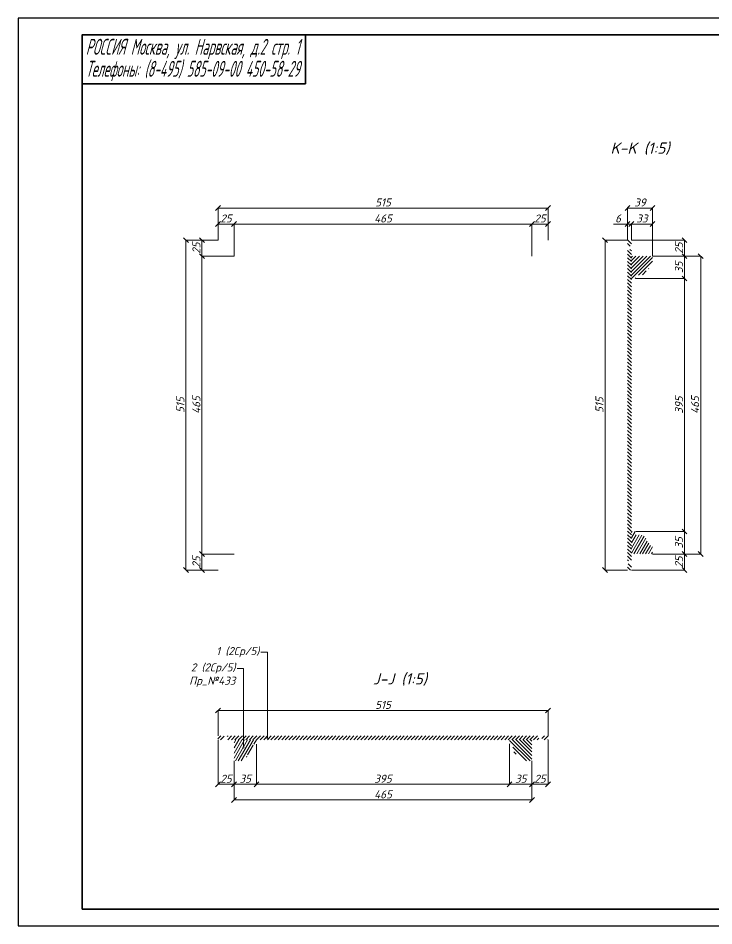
# Paper-space layout 'кессон' of a CAD drawing. Header units: millimetres. Extents: x -27 to 383, y -1179 to -896.
# Drawn here: x -26.8 to 190.3, y -1179 to -895.7 of the extents above; entities that cross this region are included whole.
import ezdxf
from ezdxf import colors
from ezdxf.entities.mleader import LeaderData, LeaderLine
from ezdxf.enums import TextEntityAlignment as Align
from ezdxf.math import Vec2, Vec3

# ---------------------------------------------------------------- set-up
doc = ezdxf.new("R2010")
doc.units = ezdxf.units.MM
for name, color, linetype, lineweight in [('MD_Аннотация', 1, 'Continuous', 9), ('MD_Штриховка', 5, 'Continuous', 9), ('служебный слой ОБОЗНАЧЕНИЯ', 4, 'Continuous', 9), ('служебный слой РАЗМЕРЫ', 4, 'Continuous', 9)]:
    doc.layers.add(name, color=color, linetype=linetype, lineweight=lineweight)
doc.layers.add('служебный слой ШТАМП', color=4, linetype='Continuous')
doc.styles.add('ЕСКД', font='isocpeur.ttf', dxfattribs={"oblique": 15})
doc.dimstyles.new('ЕСКД', dxfattribs={"dimtxt": 2.5, "dimasz": 1.5, "dimexe": 0.05, "dimexo": 0, "dimgap": 0.5, "dimtad": 1, "dimdec": 1, "dimzin": 9, "dimtxsty": 'ЕСКД', "dimblk": 'OBLIQUE', "dimcen": -0.05, "dimclrd": 256, "dimclre": 256, "dimclrt": 256, "dimadec": 1, "dimazin": 0, "dimtfac": 1, "dimtdec": 1, "dimtmove": 0, "dimatfit": 3, "dimldrblk": 'DOTSMALL', "dimfxl": 1, "dimlwd": -1, "dimlwe": -1, "dimarcsym": 0})

# ---------------------------------------------------------------- blocks, each defined once
blk = doc.blocks.new('_OBLIQUE')
at = {"color": 0, "linetype": 'ByBlock'}
blk.add_line((-0.5, -0.5), (0.5, 0.5), dxfattribs=at)
blk = doc.blocks.new('*D145')
at = {"layer": 'Defpoints', "color": 0, "transparency": 16777216}
for p in [(30.58, -1062.97), (40.58, -1062.97), (35.58, -1067.97)]:
    blk.add_point(p, dxfattribs=at)
at = {"layer": 'служебный слой РАЗМЕРЫ', "transparency": 16777216}
for p, q in [((40.58, -1062.97), (30.53, -1062.97)), ((30.58, -1067.97), (30.58, -1062.97)), ((35.58, -1067.97), (30.53, -1067.97))]:
    blk.add_line(p, q, dxfattribs=at)
at = {"layer": 'служебный слой РАЗМЕРЫ', "transparency": 16777216, "xscale": 1.5, "yscale": 1.5, "zscale": 1.5}
for p, rotation in [((30.58, -1062.97), 90), ((30.58, -1067.97), 270)]:
    blk.add_blockref('_OBLIQUE', p, dxfattribs=dict(at, rotation=rotation))
at = {"layer": 'служебный слой РАЗМЕРЫ', "transparency": 16777216, "insert": (28.83, -1065.47), "char_height": 2.5, "attachment_point": 5, "rotation": 90, "style": 'ЕСКД'}
blk.add_mtext('25', dxfattribs=at)
blk = doc.blocks.new('_DotSmall')
at = {"color": 0, "linetype": 'ByBlock', "lineweight": -3, "const_width": 0.5}
blk.add_lwpolyline([(-0.0625, 0, 1), (0.0625, 0, 1)], format="xyb", close=True, dxfattribs=at)
blk = doc.blocks.new('*D146')
at = {"layer": 'Defpoints', "color": 0, "transparency": 16777216}
for p in [(30.58, -969.97), (40.58, -969.97), (40.58, -1062.97)]:
    blk.add_point(p, dxfattribs=at)
at = {"layer": 'служебный слой РАЗМЕРЫ', "transparency": 16777216}
for p, q in [((40.58, -969.97), (30.53, -969.97)), ((30.58, -1062.97), (30.58, -969.97)), ((40.58, -1062.97), (30.53, -1062.97))]:
    blk.add_line(p, q, dxfattribs=at)
at = {"layer": 'служебный слой РАЗМЕРЫ', "transparency": 16777216, "xscale": 1.5, "yscale": 1.5, "zscale": 1.5}
for p, rotation in [((30.58, -969.97), 90), ((30.58, -1062.97), 270)]:
    blk.add_blockref('_OBLIQUE', p, dxfattribs=dict(at, rotation=rotation))
at = {"layer": 'служебный слой РАЗМЕРЫ', "transparency": 16777216, "insert": (28.83, -1016.47), "char_height": 2.5, "attachment_point": 5, "rotation": 90, "style": 'ЕСКД'}
blk.add_mtext('465', dxfattribs=at)
blk = doc.blocks.new('*D147')
at = {"layer": 'Defpoints', "color": 0, "transparency": 16777216}
for p in [(30.58, -964.97), (35.58, -964.97), (40.58, -969.97)]:
    blk.add_point(p, dxfattribs=at)
at = {"layer": 'служебный слой РАЗМЕРЫ', "transparency": 16777216}
for p, q in [((35.58, -964.97), (30.53, -964.97)), ((30.58, -969.97), (30.58, -964.97)), ((40.58, -969.97), (30.53, -969.97))]:
    blk.add_line(p, q, dxfattribs=at)
at = {"layer": 'служебный слой РАЗМЕРЫ', "transparency": 16777216, "xscale": 1.5, "yscale": 1.5, "zscale": 1.5}
for p, rotation in [((30.58, -964.97), 90), ((30.58, -969.97), 270)]:
    blk.add_blockref('_OBLIQUE', p, dxfattribs=dict(at, rotation=rotation))
at = {"layer": 'служебный слой РАЗМЕРЫ', "transparency": 16777216, "insert": (28.83, -967.47), "char_height": 2.5, "attachment_point": 5, "rotation": 90, "style": 'ЕСКД'}
blk.add_mtext('25', dxfattribs=at)
blk = doc.blocks.new('*D148')
at = {"layer": 'Defpoints', "color": 0, "transparency": 16777216}
for p in [(40.58, -959.97), (35.58, -964.97), (40.58, -969.97)]:
    blk.add_point(p, dxfattribs=at)
at = {"layer": 'служебный слой РАЗМЕРЫ', "transparency": 16777216}
for p, q in [((35.58, -964.97), (35.58, -959.92)), ((35.58, -959.97), (40.58, -959.97)), ((40.58, -969.97), (40.58, -959.92))]:
    blk.add_line(p, q, dxfattribs=at)
at = {"layer": 'служебный слой РАЗМЕРЫ', "transparency": 16777216, "xscale": 1.5, "yscale": 1.5, "zscale": 1.5, "rotation": 180}
blk.add_blockref('_OBLIQUE', (35.58, -959.97), dxfattribs=at)
at = {"layer": 'служебный слой РАЗМЕРЫ', "transparency": 16777216, "xscale": 1.5, "yscale": 1.5, "zscale": 1.5}
blk.add_blockref('_OBLIQUE', (40.58, -959.97), dxfattribs=at)
at = {"layer": 'служебный слой РАЗМЕРЫ', "transparency": 16777216, "insert": (38.08, -958.22), "char_height": 2.5, "attachment_point": 5, "style": 'ЕСКД'}
blk.add_mtext('25', dxfattribs=at)
blk = doc.blocks.new('*D149')
at = {"layer": 'Defpoints', "color": 0, "transparency": 16777216}
for p in [(133.58, -959.97), (40.58, -969.97), (133.58, -969.97)]:
    blk.add_point(p, dxfattribs=at)
at = {"layer": 'служебный слой РАЗМЕРЫ', "transparency": 16777216}
for p, q in [((40.58, -969.97), (40.58, -959.92)), ((40.58, -959.97), (133.58, -959.97)), ((133.58, -969.97), (133.58, -959.92))]:
    blk.add_line(p, q, dxfattribs=at)
at = {"layer": 'служебный слой РАЗМЕРЫ', "transparency": 16777216, "xscale": 1.5, "yscale": 1.5, "zscale": 1.5, "rotation": 180}
blk.add_blockref('_OBLIQUE', (40.58, -959.97), dxfattribs=at)
at = {"layer": 'служебный слой РАЗМЕРЫ', "transparency": 16777216, "xscale": 1.5, "yscale": 1.5, "zscale": 1.5}
blk.add_blockref('_OBLIQUE', (133.58, -959.97), dxfattribs=at)
at = {"layer": 'служебный слой РАЗМЕРЫ', "transparency": 16777216, "insert": (87.08, -958.22), "char_height": 2.5, "attachment_point": 5, "style": 'ЕСКД'}
blk.add_mtext('465', dxfattribs=at)
blk = doc.blocks.new('*D150')
at = {"layer": 'Defpoints', "color": 0, "transparency": 16777216}
for p in [(138.58, -954.97), (35.58, -964.97), (138.58, -964.97)]:
    blk.add_point(p, dxfattribs=at)
at = {"layer": 'служебный слой РАЗМЕРЫ', "transparency": 16777216}
for p, q in [((35.58, -964.97), (35.58, -954.92)), ((35.58, -954.97), (138.58, -954.97)), ((138.58, -964.97), (138.58, -954.92))]:
    blk.add_line(p, q, dxfattribs=at)
at = {"layer": 'служебный слой РАЗМЕРЫ', "transparency": 16777216, "xscale": 1.5, "yscale": 1.5, "zscale": 1.5, "rotation": 180}
blk.add_blockref('_OBLIQUE', (35.58, -954.97), dxfattribs=at)
at = {"layer": 'служебный слой РАЗМЕРЫ', "transparency": 16777216, "xscale": 1.5, "yscale": 1.5, "zscale": 1.5}
blk.add_blockref('_OBLIQUE', (138.58, -954.97), dxfattribs=at)
at = {"layer": 'служебный слой РАЗМЕРЫ', "transparency": 16777216, "insert": (87.08, -953.22), "char_height": 2.5, "attachment_point": 5, "style": 'ЕСКД'}
blk.add_mtext('515', dxfattribs=at)
blk = doc.blocks.new('*D151')
at = {"layer": 'Defpoints', "color": 0, "transparency": 16777216}
for p in [(138.58, -959.97), (138.58, -964.97), (133.58, -969.97)]:
    blk.add_point(p, dxfattribs=at)
at = {"layer": 'служебный слой РАЗМЕРЫ', "transparency": 16777216}
for p, q in [((133.58, -969.97), (133.58, -959.92)), ((133.58, -959.97), (138.58, -959.97)), ((138.58, -964.97), (138.58, -959.92))]:
    blk.add_line(p, q, dxfattribs=at)
at = {"layer": 'служебный слой РАЗМЕРЫ', "transparency": 16777216, "xscale": 1.5, "yscale": 1.5, "zscale": 1.5, "rotation": 180}
blk.add_blockref('_OBLIQUE', (133.58, -959.97), dxfattribs=at)
at = {"layer": 'служебный слой РАЗМЕРЫ', "transparency": 16777216, "xscale": 1.5, "yscale": 1.5, "zscale": 1.5}
blk.add_blockref('_OBLIQUE', (138.58, -959.97), dxfattribs=at)
at = {"layer": 'служебный слой РАЗМЕРЫ', "transparency": 16777216, "insert": (136.08, -958.22), "char_height": 2.5, "attachment_point": 5, "style": 'ЕСКД'}
blk.add_mtext('25', dxfattribs=at)
blk = doc.blocks.new('*D152')
at = {"layer": 'Defpoints', "color": 0, "transparency": 16777216}
for p in [(35.58, -964.97), (25.58, -1067.97), (35.58, -1067.97)]:
    blk.add_point(p, dxfattribs=at)
at = {"layer": 'служебный слой РАЗМЕРЫ', "transparency": 16777216}
for p, q in [((35.58, -964.97), (25.53, -964.97)), ((25.58, -964.97), (25.58, -1067.97)), ((35.58, -1067.97), (25.53, -1067.97))]:
    blk.add_line(p, q, dxfattribs=at)
at = {"layer": 'служебный слой РАЗМЕРЫ', "transparency": 16777216, "xscale": 1.5, "yscale": 1.5, "zscale": 1.5}
for p, rotation in [((25.58, -964.97), 90), ((25.58, -1067.97), 270)]:
    blk.add_blockref('_OBLIQUE', p, dxfattribs=dict(at, rotation=rotation))
at = {"layer": 'служебный слой РАЗМЕРЫ', "transparency": 16777216, "insert": (23.83, -1016.47), "char_height": 2.5, "attachment_point": 5, "rotation": 90, "style": 'ЕСКД'}
blk.add_mtext('515', dxfattribs=at)
blk = doc.blocks.new('*D153')
at = {"layer": 'Defpoints', "color": 0, "transparency": 16777216}
for p in [(163.4, -959.97), (163.4, -964.97), (164.6, -964.97)]:
    blk.add_point(p, dxfattribs=at)
at = {"layer": 'служебный слой РАЗМЕРЫ', "transparency": 16777216}
for p, q in [((163.4, -959.97), (158.98, -959.97)), ((163.4, -964.97), (163.4, -959.92)), ((164.6, -959.97), (163.4, -959.97)), ((164.6, -964.97), (164.6, -959.92))]:
    blk.add_line(p, q, dxfattribs=at)
at = {"layer": 'служебный слой РАЗМЕРЫ', "transparency": 16777216, "xscale": 1.5, "yscale": 1.5, "zscale": 1.5, "rotation": 180}
blk.add_blockref('_OBLIQUE', (163.4, -959.97), dxfattribs=at)
at = {"layer": 'служебный слой РАЗМЕРЫ', "transparency": 16777216, "xscale": 1.5, "yscale": 1.5, "zscale": 1.5}
blk.add_blockref('_OBLIQUE', (164.6, -959.97), dxfattribs=at)
at = {"layer": 'служебный слой РАЗМЕРЫ', "transparency": 16777216, "insert": (160.44, -958.22), "char_height": 2.5, "attachment_point": 5, "style": 'ЕСКД'}
blk.add_mtext('6', dxfattribs=at)
blk = doc.blocks.new('*D154')
at = {"layer": 'Defpoints', "color": 0, "transparency": 16777216}
for p in [(171.2, -959.97), (164.6, -964.97), (171.2, -969.97)]:
    blk.add_point(p, dxfattribs=at)
at = {"layer": 'служебный слой РАЗМЕРЫ', "transparency": 16777216}
for p, q in [((164.6, -964.97), (164.6, -959.92)), ((164.6, -959.97), (171.2, -959.97)), ((171.2, -969.97), (171.2, -959.92))]:
    blk.add_line(p, q, dxfattribs=at)
at = {"layer": 'служебный слой РАЗМЕРЫ', "transparency": 16777216, "xscale": 1.5, "yscale": 1.5, "zscale": 1.5, "rotation": 180}
blk.add_blockref('_OBLIQUE', (164.6, -959.97), dxfattribs=at)
at = {"layer": 'служебный слой РАЗМЕРЫ', "transparency": 16777216, "xscale": 1.5, "yscale": 1.5, "zscale": 1.5}
blk.add_blockref('_OBLIQUE', (171.2, -959.97), dxfattribs=at)
at = {"layer": 'служебный слой РАЗМЕРЫ', "transparency": 16777216, "insert": (167.9, -958.22), "char_height": 2.5, "attachment_point": 5, "style": 'ЕСКД'}
blk.add_mtext('33', dxfattribs=at)
blk = doc.blocks.new('*D155')
at = {"layer": 'Defpoints', "color": 0, "transparency": 16777216}
for p in [(171.2, -954.97), (163.4, -964.97), (171.2, -969.97)]:
    blk.add_point(p, dxfattribs=at)
at = {"layer": 'служебный слой РАЗМЕРЫ', "transparency": 16777216}
for p, q in [((163.4, -964.97), (163.4, -954.92)), ((163.4, -954.97), (171.2, -954.97)), ((171.2, -969.97), (171.2, -954.92))]:
    blk.add_line(p, q, dxfattribs=at)
at = {"layer": 'служебный слой РАЗМЕРЫ', "transparency": 16777216, "xscale": 1.5, "yscale": 1.5, "zscale": 1.5, "rotation": 180}
blk.add_blockref('_OBLIQUE', (163.4, -954.97), dxfattribs=at)
at = {"layer": 'служебный слой РАЗМЕРЫ', "transparency": 16777216, "xscale": 1.5, "yscale": 1.5, "zscale": 1.5}
blk.add_blockref('_OBLIQUE', (171.2, -954.97), dxfattribs=at)
at = {"layer": 'служебный слой РАЗМЕРЫ', "transparency": 16777216, "insert": (167.3, -953.22), "char_height": 2.5, "attachment_point": 5, "style": 'ЕСКД'}
blk.add_mtext('39', dxfattribs=at)
blk = doc.blocks.new('*D171')
at = {"layer": 'Defpoints', "color": 0, "transparency": 16777216}
for p in [(164.6, -964.97), (181.19, -964.97), (171.2, -969.97)]:
    blk.add_point(p, dxfattribs=at)
at = {"layer": 'служебный слой РАЗМЕРЫ', "transparency": 16777216}
for p, q in [((164.6, -964.97), (181.24, -964.97)), ((181.19, -969.97), (181.19, -964.97)), ((171.2, -969.97), (181.24, -969.97))]:
    blk.add_line(p, q, dxfattribs=at)
at = {"layer": 'служебный слой РАЗМЕРЫ', "transparency": 16777216, "xscale": 1.5, "yscale": 1.5, "zscale": 1.5}
for p, rotation in [((181.19, -964.97), 90), ((181.19, -969.97), 270)]:
    blk.add_blockref('_OBLIQUE', p, dxfattribs=dict(at, rotation=rotation))
at = {"layer": 'служебный слой РАЗМЕРЫ', "transparency": 16777216, "insert": (179.44, -967.47), "char_height": 2.5, "attachment_point": 5, "rotation": 90, "style": 'ЕСКД'}
blk.add_mtext('25', dxfattribs=at)
blk = doc.blocks.new('*D172')
at = {"layer": 'Defpoints', "color": 0, "transparency": 16777216}
for p in [(171.2, -969.97), (166, -976.97), (181.19, -976.97)]:
    blk.add_point(p, dxfattribs=at)
at = {"layer": 'служебный слой РАЗМЕРЫ', "transparency": 16777216}
for p, q in [((171.2, -969.97), (181.24, -969.97)), ((181.19, -969.97), (181.19, -976.97)), ((166, -976.97), (181.24, -976.97))]:
    blk.add_line(p, q, dxfattribs=at)
at = {"layer": 'служебный слой РАЗМЕРЫ', "transparency": 16777216, "xscale": 1.5, "yscale": 1.5, "zscale": 1.5}
for p, rotation in [((181.19, -969.97), 90), ((181.19, -976.97), 270)]:
    blk.add_blockref('_OBLIQUE', p, dxfattribs=dict(at, rotation=rotation))
at = {"layer": 'служебный слой РАЗМЕРЫ', "transparency": 16777216, "insert": (179.44, -973.47), "char_height": 2.5, "attachment_point": 5, "rotation": 90, "style": 'ЕСКД'}
blk.add_mtext('35', dxfattribs=at)
blk = doc.blocks.new('*D173')
at = {"layer": 'Defpoints', "color": 0, "transparency": 16777216}
for p in [(171.2, -1062.97), (181.19, -1062.97), (164.6, -1067.97)]:
    blk.add_point(p, dxfattribs=at)
at = {"layer": 'служебный слой РАЗМЕРЫ', "transparency": 16777216}
for p, q in [((171.2, -1062.97), (181.24, -1062.97)), ((181.19, -1067.97), (181.19, -1062.97)), ((164.6, -1067.97), (181.24, -1067.97))]:
    blk.add_line(p, q, dxfattribs=at)
at = {"layer": 'служебный слой РАЗМЕРЫ', "transparency": 16777216, "xscale": 1.5, "yscale": 1.5, "zscale": 1.5}
for p, rotation in [((181.19, -1062.97), 90), ((181.19, -1067.97), 270)]:
    blk.add_blockref('_OBLIQUE', p, dxfattribs=dict(at, rotation=rotation))
at = {"layer": 'служебный слой РАЗМЕРЫ', "transparency": 16777216, "insert": (179.44, -1065.47), "char_height": 2.5, "attachment_point": 5, "rotation": 90, "style": 'ЕСКД'}
blk.add_mtext('25', dxfattribs=at)
blk = doc.blocks.new('*D174')
at = {"layer": 'Defpoints', "color": 0, "transparency": 16777216}
for p in [(166, -1055.97), (181.19, -1055.97), (171.2, -1062.97)]:
    blk.add_point(p, dxfattribs=at)
at = {"layer": 'служебный слой РАЗМЕРЫ', "transparency": 16777216}
for p, q in [((166, -1055.97), (181.24, -1055.97)), ((181.19, -1062.97), (181.19, -1055.97)), ((171.2, -1062.97), (181.24, -1062.97))]:
    blk.add_line(p, q, dxfattribs=at)
at = {"layer": 'служебный слой РАЗМЕРЫ', "transparency": 16777216, "xscale": 1.5, "yscale": 1.5, "zscale": 1.5}
for p, rotation in [((181.19, -1055.97), 90), ((181.19, -1062.97), 270)]:
    blk.add_blockref('_OBLIQUE', p, dxfattribs=dict(at, rotation=rotation))
at = {"layer": 'служебный слой РАЗМЕРЫ', "transparency": 16777216, "insert": (179.44, -1059.47), "char_height": 2.5, "attachment_point": 5, "rotation": 90, "style": 'ЕСКД'}
blk.add_mtext('35', dxfattribs=at)
blk = doc.blocks.new('*D175')
at = {"layer": 'Defpoints', "color": 0, "transparency": 16777216}
for p in [(166, -976.97), (166, -1055.97), (181.19, -1055.97)]:
    blk.add_point(p, dxfattribs=at)
at = {"layer": 'служебный слой РАЗМЕРЫ', "transparency": 16777216}
for p, q in [((166, -976.97), (181.24, -976.97)), ((181.19, -976.97), (181.19, -1055.97)), ((166, -1055.97), (181.24, -1055.97))]:
    blk.add_line(p, q, dxfattribs=at)
at = {"layer": 'служебный слой РАЗМЕРЫ', "transparency": 16777216, "xscale": 1.5, "yscale": 1.5, "zscale": 1.5}
for p, rotation in [((181.19, -976.97), 90), ((181.19, -1055.97), 270)]:
    blk.add_blockref('_OBLIQUE', p, dxfattribs=dict(at, rotation=rotation))
at = {"layer": 'служебный слой РАЗМЕРЫ', "transparency": 16777216, "insert": (179.44, -1016.47), "char_height": 2.5, "attachment_point": 5, "rotation": 90, "style": 'ЕСКД'}
blk.add_mtext('395', dxfattribs=at)
blk = doc.blocks.new('*D176')
at = {"layer": 'Defpoints', "color": 0, "transparency": 16777216}
for p in [(163.4, -964.97), (156.37, -1067.97), (163.4, -1067.97)]:
    blk.add_point(p, dxfattribs=at)
at = {"layer": 'служебный слой РАЗМЕРЫ', "transparency": 16777216}
for p, q in [((163.4, -964.97), (156.32, -964.97)), ((156.37, -964.97), (156.37, -1067.97)), ((163.4, -1067.97), (156.32, -1067.97))]:
    blk.add_line(p, q, dxfattribs=at)
at = {"layer": 'служебный слой РАЗМЕРЫ', "transparency": 16777216, "xscale": 1.5, "yscale": 1.5, "zscale": 1.5}
for p, rotation in [((156.37, -964.97), 90), ((156.37, -1067.97), 270)]:
    blk.add_blockref('_OBLIQUE', p, dxfattribs=dict(at, rotation=rotation))
at = {"layer": 'служебный слой РАЗМЕРЫ', "transparency": 16777216, "insert": (154.62, -1016.47), "char_height": 2.5, "attachment_point": 5, "rotation": 90, "style": 'ЕСКД'}
blk.add_mtext('515', dxfattribs=at)
blk = doc.blocks.new('*D177')
at = {"layer": 'Defpoints', "color": 0, "transparency": 16777216}
for p in [(138.58, -1111.82), (35.58, -1119.74), (138.58, -1119.74)]:
    blk.add_point(p, dxfattribs=at)
at = {"layer": 'служебный слой РАЗМЕРЫ', "transparency": 16777216}
for p, q in [((35.58, -1119.74), (35.58, -1111.77)), ((35.58, -1111.82), (138.58, -1111.82)), ((138.58, -1119.74), (138.58, -1111.77))]:
    blk.add_line(p, q, dxfattribs=at)
at = {"layer": 'служебный слой РАЗМЕРЫ', "transparency": 16777216, "xscale": 1.5, "yscale": 1.5, "zscale": 1.5, "rotation": 180}
blk.add_blockref('_OBLIQUE', (35.58, -1111.82), dxfattribs=at)
at = {"layer": 'служебный слой РАЗМЕРЫ', "transparency": 16777216, "xscale": 1.5, "yscale": 1.5, "zscale": 1.5}
blk.add_blockref('_OBLIQUE', (138.58, -1111.82), dxfattribs=at)
at = {"layer": 'служебный слой РАЗМЕРЫ', "transparency": 16777216, "insert": (87.08, -1110.07), "char_height": 2.5, "attachment_point": 5, "style": 'ЕСКД'}
blk.add_mtext('515', dxfattribs=at)
blk = doc.blocks.new('*D178')
at = {"layer": 'Defpoints', "color": 0, "transparency": 16777216}
for p in [(35.58, -1120.94), (40.58, -1127.54), (35.58, -1134.87)]:
    blk.add_point(p, dxfattribs=at)
at = {"layer": 'служебный слой РАЗМЕРЫ', "transparency": 16777216}
for p, q in [((35.58, -1120.94), (35.58, -1134.92)), ((40.58, -1127.54), (40.58, -1134.92)), ((40.58, -1134.87), (35.58, -1134.87))]:
    blk.add_line(p, q, dxfattribs=at)
at = {"layer": 'служебный слой РАЗМЕРЫ', "transparency": 16777216, "xscale": 1.5, "yscale": 1.5, "zscale": 1.5, "rotation": 180}
blk.add_blockref('_OBLIQUE', (35.58, -1134.87), dxfattribs=at)
at = {"layer": 'служебный слой РАЗМЕРЫ', "transparency": 16777216, "xscale": 1.5, "yscale": 1.5, "zscale": 1.5}
blk.add_blockref('_OBLIQUE', (40.58, -1134.87), dxfattribs=at)
at = {"layer": 'служебный слой РАЗМЕРЫ', "transparency": 16777216, "insert": (38.08, -1133.12), "char_height": 2.5, "attachment_point": 5, "style": 'ЕСКД'}
blk.add_mtext('25', dxfattribs=at)
blk = doc.blocks.new('*D179')
at = {"layer": 'Defpoints', "color": 0, "transparency": 16777216}
for p in [(47.58, -1122.34), (40.58, -1127.54), (47.58, -1134.87)]:
    blk.add_point(p, dxfattribs=at)
at = {"layer": 'служебный слой РАЗМЕРЫ', "transparency": 16777216}
for p, q in [((47.58, -1122.34), (47.58, -1134.92)), ((40.58, -1127.54), (40.58, -1134.92)), ((40.58, -1134.87), (47.58, -1134.87))]:
    blk.add_line(p, q, dxfattribs=at)
at = {"layer": 'служебный слой РАЗМЕРЫ', "transparency": 16777216, "xscale": 1.5, "yscale": 1.5, "zscale": 1.5, "rotation": 180}
blk.add_blockref('_OBLIQUE', (40.58, -1134.87), dxfattribs=at)
at = {"layer": 'служебный слой РАЗМЕРЫ', "transparency": 16777216, "xscale": 1.5, "yscale": 1.5, "zscale": 1.5}
blk.add_blockref('_OBLIQUE', (47.58, -1134.87), dxfattribs=at)
at = {"layer": 'служебный слой РАЗМЕРЫ', "transparency": 16777216, "insert": (44.08, -1133.12), "char_height": 2.5, "attachment_point": 5, "style": 'ЕСКД'}
blk.add_mtext('35', dxfattribs=at)
blk = doc.blocks.new('*D180')
at = {"layer": 'Defpoints', "color": 0, "transparency": 16777216}
for p in [(47.58, -1122.34), (126.58, -1122.34), (126.58, -1134.87)]:
    blk.add_point(p, dxfattribs=at)
at = {"layer": 'служебный слой РАЗМЕРЫ', "transparency": 16777216}
for p, q in [((47.58, -1122.34), (47.58, -1134.92)), ((126.58, -1122.34), (126.58, -1134.92)), ((47.58, -1134.87), (126.58, -1134.87))]:
    blk.add_line(p, q, dxfattribs=at)
at = {"layer": 'служебный слой РАЗМЕРЫ', "transparency": 16777216, "xscale": 1.5, "yscale": 1.5, "zscale": 1.5, "rotation": 180}
blk.add_blockref('_OBLIQUE', (47.58, -1134.87), dxfattribs=at)
at = {"layer": 'служебный слой РАЗМЕРЫ', "transparency": 16777216, "xscale": 1.5, "yscale": 1.5, "zscale": 1.5}
blk.add_blockref('_OBLIQUE', (126.58, -1134.87), dxfattribs=at)
at = {"layer": 'служебный слой РАЗМЕРЫ', "transparency": 16777216, "insert": (87.08, -1133.12), "char_height": 2.5, "attachment_point": 5, "style": 'ЕСКД'}
blk.add_mtext('395', dxfattribs=at)
blk = doc.blocks.new('*D181')
at = {"layer": 'Defpoints', "color": 0, "transparency": 16777216}
for p in [(126.58, -1122.34), (133.58, -1127.54), (133.58, -1134.87)]:
    blk.add_point(p, dxfattribs=at)
at = {"layer": 'служебный слой РАЗМЕРЫ', "transparency": 16777216}
for p, q in [((126.58, -1122.34), (126.58, -1134.92)), ((133.58, -1127.54), (133.58, -1134.92)), ((126.58, -1134.87), (133.58, -1134.87))]:
    blk.add_line(p, q, dxfattribs=at)
at = {"layer": 'служебный слой РАЗМЕРЫ', "transparency": 16777216, "xscale": 1.5, "yscale": 1.5, "zscale": 1.5, "rotation": 180}
blk.add_blockref('_OBLIQUE', (126.58, -1134.87), dxfattribs=at)
at = {"layer": 'служебный слой РАЗМЕРЫ', "transparency": 16777216, "xscale": 1.5, "yscale": 1.5, "zscale": 1.5}
blk.add_blockref('_OBLIQUE', (133.58, -1134.87), dxfattribs=at)
at = {"layer": 'служебный слой РАЗМЕРЫ', "transparency": 16777216, "insert": (130.08, -1133.12), "char_height": 2.5, "attachment_point": 5, "style": 'ЕСКД'}
blk.add_mtext('35', dxfattribs=at)
blk = doc.blocks.new('*D182')
at = {"layer": 'Defpoints', "color": 0, "transparency": 16777216}
for p in [(138.58, -1120.94), (133.58, -1127.54), (138.58, -1134.87)]:
    blk.add_point(p, dxfattribs=at)
at = {"layer": 'служебный слой РАЗМЕРЫ', "transparency": 16777216}
for p, q in [((138.58, -1120.94), (138.58, -1134.92)), ((133.58, -1127.54), (133.58, -1134.92)), ((133.58, -1134.87), (138.58, -1134.87))]:
    blk.add_line(p, q, dxfattribs=at)
at = {"layer": 'служебный слой РАЗМЕРЫ', "transparency": 16777216, "xscale": 1.5, "yscale": 1.5, "zscale": 1.5, "rotation": 180}
blk.add_blockref('_OBLIQUE', (133.58, -1134.87), dxfattribs=at)
at = {"layer": 'служебный слой РАЗМЕРЫ', "transparency": 16777216, "xscale": 1.5, "yscale": 1.5, "zscale": 1.5}
blk.add_blockref('_OBLIQUE', (138.58, -1134.87), dxfattribs=at)
at = {"layer": 'служебный слой РАЗМЕРЫ', "transparency": 16777216, "insert": (136.08, -1133.12), "char_height": 2.5, "attachment_point": 5, "style": 'ЕСКД'}
blk.add_mtext('25', dxfattribs=at)
blk = doc.blocks.new('*D183')
at = {"layer": 'Defpoints', "color": 0, "transparency": 16777216}
for p in [(40.58, -1127.54), (133.58, -1127.54), (133.58, -1139.76)]:
    blk.add_point(p, dxfattribs=at)
at = {"layer": 'служебный слой РАЗМЕРЫ', "transparency": 16777216}
for p, q in [((40.58, -1127.54), (40.58, -1139.81)), ((133.58, -1127.54), (133.58, -1139.81)), ((40.58, -1139.76), (133.58, -1139.76))]:
    blk.add_line(p, q, dxfattribs=at)
at = {"layer": 'служебный слой РАЗМЕРЫ', "transparency": 16777216, "xscale": 1.5, "yscale": 1.5, "zscale": 1.5, "rotation": 180}
blk.add_blockref('_OBLIQUE', (40.58, -1139.76), dxfattribs=at)
at = {"layer": 'служебный слой РАЗМЕРЫ', "transparency": 16777216, "xscale": 1.5, "yscale": 1.5, "zscale": 1.5}
blk.add_blockref('_OBLIQUE', (133.58, -1139.76), dxfattribs=at)
at = {"layer": 'служебный слой РАЗМЕРЫ', "transparency": 16777216, "insert": (87.08, -1138.01), "char_height": 2.5, "attachment_point": 5, "style": 'ЕСКД'}
blk.add_mtext('465', dxfattribs=at)
blk = doc.blocks.new('*D184')
at = {"layer": 'Defpoints', "color": 0, "transparency": 16777216}
for p in [(171.2, -969.97), (171.2, -1062.97), (186.24, -1062.97)]:
    blk.add_point(p, dxfattribs=at)
at = {"layer": 'служебный слой РАЗМЕРЫ', "transparency": 16777216}
for p, q in [((171.2, -969.97), (186.29, -969.97)), ((186.24, -969.97), (186.24, -1062.97)), ((171.2, -1062.97), (186.29, -1062.97))]:
    blk.add_line(p, q, dxfattribs=at)
at = {"layer": 'служебный слой РАЗМЕРЫ', "transparency": 16777216, "xscale": 1.5, "yscale": 1.5, "zscale": 1.5}
for p, rotation in [((186.24, -969.97), 90), ((186.24, -1062.97), 270)]:
    blk.add_blockref('_OBLIQUE', p, dxfattribs=dict(at, rotation=rotation))
at = {"layer": 'служебный слой РАЗМЕРЫ', "transparency": 16777216, "insert": (184.49, -1016.47), "char_height": 2.5, "attachment_point": 5, "rotation": 90, "style": 'ЕСКД'}
blk.add_mtext('465', dxfattribs=at)

psp = doc.layouts.new('кессон')

# ---------------------------------------------------------------- hatches: boundary and pattern name
at = {"layer": 'MD_Штриховка'}
h = psp.add_hatch(dxfattribs=at)
h.set_pattern_fill('ANSI31', color=256, scale=0.25, angle=90, style=0)
h.paths.add_polyline_path([(163.405, -1067.968), (164.605, -1067.968), (164.605, -1066.068), (163.405, -1066.068)], flags=0)
h.paths.add_polyline_path([(163.405, -964.968), (163.405, -966.868), (164.605, -966.868), (164.605, -964.968)], flags=0)
h.paths.add_polyline_path([(163.405, -967.868), (163.405, -1065.068), (164.605, -1065.068), (164.605, -1062.968), (164.605, -1055.968), (164.605, -976.968), (164.605, -969.968), (164.605, -967.868)], flags=0)
h = psp.add_hatch(dxfattribs=at)
h.set_pattern_fill('ANSI31', color=256, scale=0.25, angle=-1.5e-76, style=0)
edge = h.paths.add_edge_path(flags=0)
edge.add_line((171.205, -972.468), (171.205, -969.968))
edge.add_line((171.205, -969.968), (164.605, -969.968))
edge.add_line((164.605, -969.968), (164.605, -976.968))
edge.add_line((164.605, -976.968), (166.005, -976.968))
edge.add_line((166.005, -976.968), (166.005, -975.968))
edge.add_line((166.005, -975.968), (167.205, -975.968))
edge.add_ellipse((167.206, -973.759), major_axis=(-0.001, -2.209), ratio=1, start_angle=0, end_angle=84.60905)
edge.add_line((169.405, -973.968), (170.005, -973.968))
edge.add_line((170.005, -973.968), (170.005, -973.668))
edge.add_ellipse((171.205, -973.668), major_axis=(-1.2, 0), ratio=1, start_angle=270, end_angle=360, ccw=False)
h = psp.add_hatch(dxfattribs=at)
h.set_pattern_fill('ANSI31', color=256, scale=0.25, angle=15, style=0)
edge = h.paths.add_edge_path(flags=0)
edge.add_line((171.205, -1062.968), (171.205, -1060.468))
edge.add_ellipse((171.205, -1059.268), major_axis=(0, -1.2), ratio=1, start_angle=-90, end_angle=0, ccw=False)
edge.add_line((170.005, -1059.268), (170.005, -1058.968))
edge.add_line((170.005, -1058.968), (169.405, -1058.968))
edge.add_ellipse((167.206, -1059.177), major_axis=(2.199, 0.209), ratio=1, start_angle=0, end_angle=84.60905)
edge.add_line((167.205, -1056.968), (166.005, -1056.968))
edge.add_line((166.005, -1056.968), (166.005, -1055.968))
edge.add_line((166.005, -1055.968), (164.605, -1055.968))
edge.add_line((164.605, -1055.968), (164.605, -1062.968))
edge.add_line((164.605, -1062.968), (171.205, -1062.968))
h = psp.add_hatch(dxfattribs=at)
h.set_pattern_fill('ANSI31', color=256, scale=0.25, style=0)
h.paths.add_polyline_path([(138.577, -1119.742), (136.677, -1119.742), (136.677, -1120.942), (138.577, -1120.942)], flags=0)
h.paths.add_polyline_path([(135.677, -1119.742), (38.477, -1119.742), (38.477, -1120.942), (40.577, -1120.942), (47.577, -1120.942), (126.577, -1120.942), (133.577, -1120.942), (135.677, -1120.942)], flags=0)
h.paths.add_polyline_path([(37.477, -1119.742), (35.577, -1119.742), (35.577, -1120.942), (37.477, -1120.942)], flags=0)
h = psp.add_hatch(dxfattribs=at)
h.set_pattern_fill('ANSI31', color=256, scale=0.25, angle=15, style=0)
edge = h.paths.add_edge_path(flags=0)
edge.add_line((40.577, -1127.542), (43.077, -1127.542))
edge.add_ellipse((44.277, -1127.542), major_axis=(-1.2, 0), ratio=1, start_angle=-90, end_angle=0, ccw=False)
edge.add_line((44.277, -1126.342), (44.577, -1126.342))
edge.add_line((44.577, -1126.342), (44.577, -1125.742))
edge.add_ellipse((44.368, -1123.543), major_axis=(0.209, -2.199), ratio=1, start_angle=0, end_angle=84.60905)
edge.add_line((46.577, -1123.542), (46.577, -1122.342))
edge.add_line((46.577, -1122.342), (47.577, -1122.342))
edge.add_line((47.577, -1122.342), (47.577, -1120.942))
edge.add_line((47.577, -1120.942), (40.577, -1120.942))
edge.add_line((40.577, -1120.942), (40.577, -1127.542))
h = psp.add_hatch(dxfattribs=at)
h.set_pattern_fill('ANSI31', color=256, scale=0.25, angle=90, style=0)
edge = h.paths.add_edge_path(flags=0)
edge.add_line((131.077, -1127.542), (133.577, -1127.542))
edge.add_line((133.577, -1127.542), (133.577, -1120.942))
edge.add_line((133.577, -1120.942), (126.577, -1120.942))
edge.add_line((126.577, -1120.942), (126.577, -1122.342))
edge.add_line((126.577, -1122.342), (127.577, -1122.342))
edge.add_line((127.577, -1122.342), (127.577, -1123.542))
edge.add_ellipse((129.785, -1123.543), major_axis=(-2.209, 0.001), ratio=1, start_angle=0, end_angle=84.60905)
edge.add_line((129.577, -1125.742), (129.577, -1126.342))
edge.add_line((129.577, -1126.342), (129.877, -1126.342))
edge.add_ellipse((129.877, -1127.542), major_axis=(0, 1.2), ratio=1, start_angle=270, end_angle=360, ccw=False)

# ---------------------------------------------------------------- linework, layer by layer
at = {"layer": 'служебный слой ОБОЗНАЧЕНИЯ'}
psp.add_lwpolyline([(87.077, -1006.902, 0, 0.8, 0), (87.077, -1010.102, 0, 0, 0), (87.077, -1022.834, 0.8, 0, 0), (87.077, -1026.034, 0, 0, 0)], format="xyseb", dxfattribs=at)
at = {"layer": 'служебный слой ШТАМП', "lineweight": 35}
for p, q in [((62.874, -916.218), (62.874, -900.932)), ((-6.83, -916.218), (62.874, -916.218))]:
    psp.add_line(p, q, dxfattribs=at)
at = {"layer": 'служебный слой ШТАМП'}
psp.add_lwpolyline([(-26.793, -1179.05), (383.141, -1179.05), (383.141, -895.691), (-26.793, -895.691)], close=True, dxfattribs=at)
at = {"layer": 'служебный слой ШТАМП', "lineweight": 35}
psp.add_lwpolyline([(-6.83, -1173.809), (377.9, -1173.809), (377.9, -900.932), (-6.83, -900.932)], close=True, dxfattribs=at)

# ---------------------------------------------------------------- texts
at = {"layer": 'MD_Аннотация', "char_height": 3.5, "attachment_point": 8, "style": 'ЕСКД'}
for s, insert, width in [('K-K (1:5)', (167.305, -938.349), 24.22046), ('J-J (1:5)', (92.363, -1104.047), 22.82046)]:
    psp.add_mtext(s, dxfattribs=dict(at, insert=insert, width=width))
at = {"layer": 'служебный слой ШТАМП', "lineweight": -3, "style": 'ЕСКД', "oblique": 15}
for s, width, p, p2 in [('РОССИЯ Москва, ул. Нарвская, д.2 стр. 1', 0.525515, (-5.693, -907.131), (61.026, -907.131)), ('Телефоны: (8-495) 585-09-00 450-58-29', 0.531771, (-5.693, -913.992), (61.026, -913.992))]:
    psp.add_text(s, height=4.97882, dxfattribs=dict(at, width=width)).set_placement(p, p2, align=Align.FIT)

# ---------------------------------------------------------------- dimensions: what is measured, and where the dimension line sits
at = {"layer": 'служебный слой РАЗМЕРЫ'}
for base, p1, p2, angle, picture, middle in [((138.577, -954.968), (35.577, -964.968), (138.577, -964.968), 180, '*D150', (87.077, -953.218)), ((171.205, -954.968), (163.405, -964.968), (171.205, -969.968), 180, '*D155', (167.305, -953.218)), ((40.577, -959.968), (35.577, -964.968), (40.577, -969.968), 180, '*D148', (38.077, -958.218)), ((133.577, -959.968), (40.577, -969.968), (133.577, -969.968), 180, '*D149', (87.077, -958.218)), ((138.577, -959.968), (133.577, -969.968), (138.577, -964.968), 180, '*D151', (136.077, -958.218)), ((163.405, -959.968), (164.605, -964.968), (163.405, -964.968), 180, '*D153', (160.445, -958.218)), ((171.205, -959.968), (164.605, -964.968), (171.205, -969.968), 180, '*D154', (167.905, -958.218)), ((25.577, -1067.968), (35.577, -964.968), (35.577, -1067.968), 270, '*D152', (23.827, -1016.468)), ((30.577, -964.968), (40.577, -969.968), (35.577, -964.968), 270, '*D147', (28.827, -967.468)), ((156.373, -1067.968), (163.405, -964.968), (163.405, -1067.968), 270, '*D176', (154.623, -1016.468)), ((181.193, -964.968), (171.205, -969.968), (164.605, -964.968), 90, '*D171', (179.443, -967.468)), ((30.577, -969.968), (40.577, -1062.968), (40.577, -969.968), 270, '*D146', (28.827, -1016.468)), ((181.193, -976.968), (171.205, -969.968), (166.005, -976.968), 90, '*D172', (179.443, -973.468)), ((186.237, -1062.968), (171.205, -969.968), (171.205, -1062.968), 90, '*D184', (184.487, -1016.468)), ((181.193, -1055.968), (166.005, -976.968), (166.005, -1055.968), 90, '*D175', (179.443, -1016.468)), ((181.193, -1055.968), (171.205, -1062.968), (166.005, -1055.968), 90, '*D174', (179.443, -1059.468)), ((30.577, -1062.968), (35.577, -1067.968), (40.577, -1062.968), 270, '*D145', (28.827, -1065.468)), ((181.193, -1062.968), (164.605, -1067.968), (171.205, -1062.968), 90, '*D173', (179.443, -1065.468)), ((138.577, -1111.82), (35.577, -1119.742), (138.577, -1119.742), 180, '*D177', (87.077, -1110.07))]:
    dim = psp.add_linear_dim(base=base, p1=p1, p2=p2, angle=angle, dimstyle='ЕСКД', override={"dimlfac": -5}, dxfattribs=at)
    dim.commit()
    dim.dimension.update_dxf_attribs({"geometry": picture, "text_midpoint": middle})
for base, p1, p2, picture, middle in [((35.577, -1134.866), (40.577, -1127.542), (35.577, -1120.942), '*D178', (38.077, -1133.116)), ((138.577, -1134.866), (133.577, -1127.542), (138.577, -1120.942), '*D182', (136.077, -1133.116)), ((47.577, -1134.866), (40.577, -1127.542), (47.577, -1122.342), '*D179', (44.077, -1133.116)), ((126.577, -1134.866), (47.577, -1122.342), (126.577, -1122.342), '*D180', (87.077, -1133.116)), ((133.577, -1134.866), (126.577, -1122.342), (133.577, -1127.542), '*D181', (130.077, -1133.116)), ((133.577, -1139.761), (40.577, -1127.542), (133.577, -1127.542), '*D183', (87.077, -1138.011))]:
    dim = psp.add_linear_dim(base=base, p1=p1, p2=p2, dimstyle='ЕСКД', override={"dimlfac": -5}, dxfattribs=at)
    dim.commit()
    dim.dimension.update_dxf_attribs({"geometry": picture, "text_midpoint": middle})

# ---------------------------------------------------------------- leaders
ml = psp.add_multileader_mtext('Standard', dxfattribs=at)
ml.set_content('1 (2Ср/5)', color=256, style='ЕСКД')
ml.set_leader_properties(color=256, linetype='ByLayer', lineweight=-1)
ml.set_arrow_properties(name='DOTSMALL')
ml.build(insert=Vec2(0, 0))
ml.multileader.update_dxf_attribs({"dogleg_length": 2, "arrow_head_size": 1})
ctx = ml.context
ctx.base_point, ctx.char_height, ctx.arrow_head_size, ctx.landing_gap_size, ctx.plane_origin = Vec3(32.834, -1093.638), 2.5, 1, 0.5, Vec3(50.978, -1120.435)
ctx.text_align_type = 2
notes = []
notes.append((ctx, [(0, (1, 1, 0), (50.978, -1093.638), (-1, 0), 2, [(0, [(50.978, -1120.435)], 0, [])])]))
ctx.mtext.insert, ctx.mtext.alignment, ctx.mtext.flow_direction = Vec3(48.478, -1092.013), 3, 5
ml = psp.add_multileader_mtext('Standard', dxfattribs=at)
ml.set_content('2 (2Ср/5)\\PПр_№433', color=256, style='ЕСКД')
ml.set_leader_properties(color=256, linetype='ByLayer', lineweight=-1)
ml.set_arrow_properties(name='DOTSMALL')
ml.build(insert=Vec2(0, 0))
ml.multileader.update_dxf_attribs({"dogleg_length": 2, "arrow_head_size": 1})
ctx = ml.context
ctx.base_point, ctx.char_height, ctx.arrow_head_size, ctx.landing_gap_size, ctx.plane_origin = Vec3(24.882, -1098.736), 2.5, 1, 0.5, Vec3(43.526, -1125.19)
ctx.text_align_type = 2
notes.append((ctx, [(0, (1, 1, 0), (43.526, -1098.736), (-1, 0), 2, [(0, [(43.526, -1123.383)], 0, [])])]))
ctx.mtext.insert, ctx.mtext.alignment, ctx.mtext.flow_direction = Vec3(41.026, -1097.111), 3, 5
for ctx, leaders in notes:
    for number, flags, end, landing, length, lines in leaders:
        leader = LeaderData()
        leader.index, (leader.has_last_leader_line, leader.has_dogleg_vector, leader.attachment_direction) = number, flags
        leader.last_leader_point, leader.dogleg_vector, leader.dogleg_length = Vec3(end), Vec3(landing), length
        for number, points, colour, breaks in lines:
            line = LeaderLine()
            line.index, line.vertices, line.color, line.breaks = number, Vec3.list(points), colors.encode_raw_color(colour), breaks
            leader.lines.append(line)
        ctx.leaders.append(leader)

doc.saveas('drawing.dxf')
